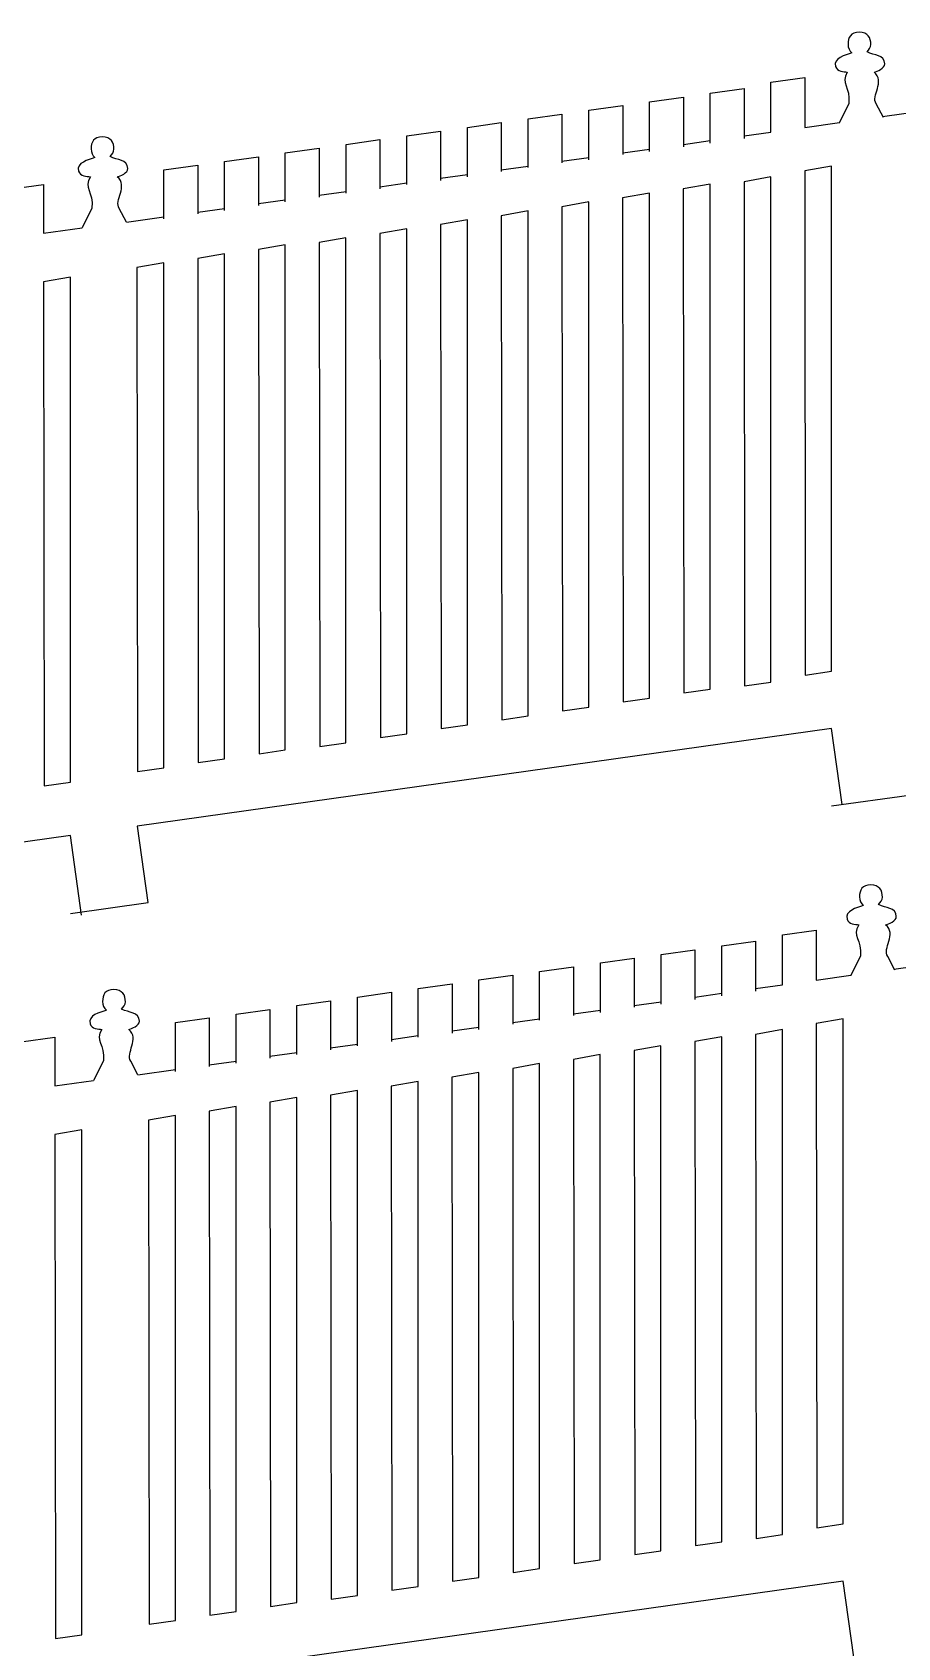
# Model space of a CAD drawing. Extents: x -294 to 276, y -108 to 146.
# Drawn here: x -79 to -47, y 81.2 to 141 of the extents above; entities that cross this region are included whole.
import ezdxf

# ---------------------------------------------------------------- set-up
doc = ezdxf.new("R2010")
doc.units = 0
doc.header["$MEASUREMENT"] = 0
doc.layers.add('OUTLINE', color=7, linetype='CONTINUOUS')

msp = doc.modelspace()

# ---------------------------------------------------------------- linework, layer by layer
at = {"layer": 'OUTLINE', "color": 1}
for points, knots in [([(-47.5287, 137.8537), (-47.5287, 137.8537), (-47.7965, 138.3579), (-47.7965, 138.3579), (-47.7965, 138.3579), (-48.0031, 138.6399), (-47.4455, 139.1917), (-47.8733, 139.5249), (-47.8733, 139.5249), (-47.7679, 139.5603), (-47.4695, 139.6677), (-47.4775, 139.8297), (-47.4775, 139.8297), (-47.4951, 140.1875), (-47.8653, 140.1357), (-48.1331, 140.2791), (-48.1331, 140.2791), (-48.0689, 140.3547), (-47.9915, 140.4469), (-47.9915, 140.5459), (-47.9915, 140.5459), (-47.9915, 140.8053), (-48.1035, 141.0023), (-48.4217, 141.0023), (-48.4217, 141.0023), (-48.7397, 141.0023), (-48.8389, 140.8185), (-48.8389, 140.5591), (-48.8389, 140.5591), (-48.8389, 140.4415), (-48.7855, 140.3077), (-48.6981, 140.2463), (-48.6981, 140.2463), (-48.9425, 140.1459), (-49.3941, 140.0609), (-49.3001, 139.7365), (-49.3001, 139.7365), (-49.2437, 139.5419), (-48.9967, 139.5517), (-48.8649, 139.5265), (-48.8649, 139.5265), (-49.1313, 139.1211), (-48.7439, 138.9713), (-48.8081, 138.3681), (-48.8081, 138.3681), (-48.8081, 138.3681), (-49.1721, 137.6351), (-49.1721, 137.6351)], [0, 0, 0, 0, 0.0769231, 0.0769231, 0.0769231, 0.0769231, 0.1538462, 0.1538462, 0.1538462, 0.1538462, 0.2307692, 0.2307692, 0.2307692, 0.2307692, 0.3076923, 0.3076923, 0.3076923, 0.3076923, 0.3846154, 0.3846154, 0.3846154, 0.3846154, 0.4615385, 0.4615385, 0.4615385, 0.4615385, 0.5384615, 0.5384615, 0.5384615, 0.5384615, 0.6153846, 0.6153846, 0.6153846, 0.6153846, 0.6923077, 0.6923077, 0.6923077, 0.6923077, 0.7692308, 0.7692308, 0.7692308, 0.7692308, 0.8461538, 0.8461538, 0.8461538, 0.8461538, 1, 1, 1, 1]), ([(-51.6943, 137.3049), (-51.6943, 137.3049), (-51.6943, 139.1523), (-51.6943, 139.1523), (-51.6943, 139.1523), (-51.6943, 139.1523), (-50.4399, 139.3283), (-50.4399, 139.3283), (-50.4399, 139.3283), (-50.4399, 139.3283), (-50.4399, 137.4815), (-50.4399, 137.4815)], [0, 0, 0, 0, 0.25, 0.25, 0.25, 0.25, 0.5, 0.5, 0.5, 0.5, 1, 1, 1, 1]), ([(-53.9393, 136.8999), (-53.9393, 136.8999), (-53.9393, 138.7469), (-53.9393, 138.7469), (-53.9393, 138.7469), (-53.9393, 138.7469), (-52.6843, 138.9229), (-52.6843, 138.9229), (-52.6843, 138.9229), (-52.6843, 138.9229), (-52.6843, 137.0735), (-52.6843, 137.0735)], [0, 0, 0, 0, 0.25, 0.25, 0.25, 0.25, 0.5, 0.5, 0.5, 0.5, 1, 1, 1, 1]), ([(-58.4343, 136.2783), (-58.4343, 136.2783), (-58.4343, 138.1163), (-58.4343, 138.1163), (-58.4343, 138.1163), (-58.4343, 138.1163), (-57.1803, 138.2921), (-57.1803, 138.2921), (-57.1803, 138.2921), (-57.1803, 138.2921), (-57.1803, 136.4849), (-57.1803, 136.4849)], [0, 0, 0, 0, 0.25, 0.25, 0.25, 0.25, 0.5, 0.5, 0.5, 0.5, 1, 1, 1, 1]), ([(-56.1867, 136.5891), (-56.1867, 136.5891), (-56.1867, 138.4315), (-56.1867, 138.4315), (-56.1867, 138.4315), (-56.1867, 138.4315), (-54.9325, 138.6075), (-54.9325, 138.6075), (-54.9325, 138.6075), (-54.9325, 138.6075), (-54.9325, 136.7625), (-54.9325, 136.7625)], [0, 0, 0, 0, 0.25, 0.25, 0.25, 0.25, 0.5, 0.5, 0.5, 0.5, 1, 1, 1, 1]), ([(-62.9291, 135.6567), (-62.9291, 135.6567), (-62.9291, 137.4857), (-62.9291, 137.4857), (-62.9291, 137.4857), (-62.9291, 137.4857), (-61.6751, 137.6615), (-61.6751, 137.6615), (-61.6751, 137.6615), (-61.6751, 137.6615), (-61.6751, 135.8551), (-61.6751, 135.8551)], [0, 0, 0, 0, 0.25, 0.25, 0.25, 0.25, 0.5, 0.5, 0.5, 0.5, 1, 1, 1, 1]), ([(-60.6817, 135.9943), (-60.6817, 135.9943), (-60.6817, 137.8009), (-60.6817, 137.8009), (-60.6817, 137.8009), (-60.6817, 137.8009), (-59.4283, 137.9767), (-59.4283, 137.9767), (-59.4283, 137.9767), (-59.4283, 137.9767), (-59.4283, 136.1699), (-59.4283, 136.1699)], [0, 0, 0, 0, 0.25, 0.25, 0.25, 0.25, 0.5, 0.5, 0.5, 0.5, 1, 1, 1, 1]), ([(-75.5513, 133.9813), (-75.5513, 133.9813), (-75.8191, 134.4855), (-75.8191, 134.4855), (-75.8191, 134.4855), (-76.0257, 134.7675), (-75.4681, 135.3193), (-75.8959, 135.6525), (-75.8959, 135.6525), (-75.7905, 135.6879), (-75.4921, 135.7953), (-75.5001, 135.9573), (-75.5001, 135.9573), (-75.5177, 136.3151), (-75.8879, 136.2633), (-76.1557, 136.4067), (-76.1557, 136.4067), (-76.0915, 136.4823), (-76.0141, 136.5745), (-76.0141, 136.6735), (-76.0141, 136.6735), (-76.0141, 136.9329), (-76.1261, 137.1299), (-76.4443, 137.1299), (-76.4443, 137.1299), (-76.7623, 137.1299), (-76.8615, 136.9461), (-76.8615, 136.6867), (-76.8615, 136.6867), (-76.8615, 136.5691), (-76.8081, 136.4353), (-76.7207, 136.3739), (-76.7207, 136.3739), (-76.9651, 136.2735), (-77.4167, 136.1885), (-77.3227, 135.8641), (-77.3227, 135.8641), (-77.2663, 135.6695), (-77.0193, 135.6793), (-76.8875, 135.6541), (-76.8875, 135.6541), (-77.1539, 135.2487), (-76.7665, 135.0989), (-76.8307, 134.4957), (-76.8307, 134.4957), (-76.8307, 134.4957), (-77.1947, 133.7627), (-77.1947, 133.7627)], [0, 0, 0, 0, 0.0769231, 0.0769231, 0.0769231, 0.0769231, 0.1538462, 0.1538462, 0.1538462, 0.1538462, 0.2307692, 0.2307692, 0.2307692, 0.2307692, 0.3076923, 0.3076923, 0.3076923, 0.3076923, 0.3846154, 0.3846154, 0.3846154, 0.3846154, 0.4615385, 0.4615385, 0.4615385, 0.4615385, 0.5384615, 0.5384615, 0.5384615, 0.5384615, 0.6153846, 0.6153846, 0.6153846, 0.6153846, 0.6923077, 0.6923077, 0.6923077, 0.6923077, 0.7692308, 0.7692308, 0.7692308, 0.7692308, 0.8461538, 0.8461538, 0.8461538, 0.8461538, 1, 1, 1, 1]), ([(-67.4241, 135.0495), (-67.4241, 135.0495), (-67.4241, 136.8549), (-67.4241, 136.8549), (-67.4241, 136.8549), (-67.4241, 136.8549), (-66.1711, 137.0307), (-66.1711, 137.0307), (-66.1711, 137.0307), (-66.1711, 137.0307), (-66.1711, 135.2083), (-66.1711, 135.2083)], [0, 0, 0, 0, 0.25, 0.25, 0.25, 0.25, 0.5, 0.5, 0.5, 0.5, 1, 1, 1, 1]), ([(-65.1767, 135.3645), (-65.1767, 135.3645), (-65.1767, 137.1703), (-65.1767, 137.1703), (-65.1767, 137.1703), (-65.1767, 137.1703), (-63.9231, 137.3461), (-63.9231, 137.3461), (-63.9231, 137.3461), (-63.9231, 137.3461), (-63.9231, 135.5193), (-63.9231, 135.5193)], [0, 0, 0, 0, 0.25, 0.25, 0.25, 0.25, 0.5, 0.5, 0.5, 0.5, 1, 1, 1, 1]), ([(-71.9191, 134.4135), (-71.9191, 134.4135), (-71.9191, 136.2243), (-71.9191, 136.2243), (-71.9191, 136.2243), (-71.9191, 136.2243), (-70.6665, 136.4001), (-70.6665, 136.4001), (-70.6665, 136.4001), (-70.6665, 136.4001), (-70.6665, 134.5951), (-70.6665, 134.5951)], [0, 0, 0, 0, 0.25, 0.25, 0.25, 0.25, 0.5, 0.5, 0.5, 0.5, 1, 1, 1, 1]), ([(-69.6717, 134.7243), (-69.6717, 134.7243), (-69.6717, 136.5395), (-69.6717, 136.5395), (-69.6717, 136.5395), (-69.6717, 136.5395), (-68.4189, 136.7153), (-68.4189, 136.7153), (-68.4189, 136.7153), (-68.4189, 136.7153), (-68.4189, 134.8975), (-68.4189, 134.8975)], [0, 0, 0, 0, 0.25, 0.25, 0.25, 0.25, 0.5, 0.5, 0.5, 0.5, 1, 1, 1, 1]), ([(-74.1665, 134.1047), (-74.1665, 134.1047), (-74.1665, 135.9089), (-74.1665, 135.9089), (-74.1665, 135.9089), (-74.1665, 135.9089), (-72.9141, 136.0847), (-72.9141, 136.0847), (-72.9141, 136.0847), (-72.9141, 136.0847), (-72.9141, 134.2803), (-72.9141, 134.2803)], [0, 0, 0, 0, 0.25, 0.25, 0.25, 0.25, 0.5, 0.5, 0.5, 0.5, 1, 1, 1, 1]), ([(-50.42, 117.219), (-50.42, 117.219), (-50.4427, 135.8703), (-50.4427, 135.8703), (-50.4427, 135.8703), (-50.4427, 135.8703), (-49.4469, 136.0472), (-49.4469, 136.0472), (-49.4469, 136.0472), (-49.4469, 136.0472), (-49.447, 117.3577), (-49.447, 117.3577), (-49.447, 117.3577), (-49.447, 117.3577), (-50.42, 117.219), (-50.42, 117.219)], [0, 0, 0, 0, 0.2, 0.2, 0.2, 0.2, 0.4, 0.4, 0.4, 0.4, 0.6, 0.6, 0.6, 0.6, 1, 1, 1, 1]), ([(-79.8769, 133.3955), (-79.8769, 133.3955), (-79.8769, 135.1983), (-79.8769, 135.1983), (-79.8769, 135.1983), (-79.8769, 135.1983), (-78.6239, 135.3741), (-78.6239, 135.3741), (-78.6239, 135.3741), (-78.6239, 135.3741), (-78.6239, 133.5669), (-78.6239, 133.5669)], [0, 0, 0, 0, 0.25, 0.25, 0.25, 0.25, 0.5, 0.5, 0.5, 0.5, 1, 1, 1, 1]), ([(-54.9146, 116.5574), (-54.9146, 116.5574), (-54.9373, 135.2087), (-54.9373, 135.2087), (-54.9373, 135.2087), (-54.9373, 135.2087), (-53.9415, 135.3856), (-53.9415, 135.3856), (-53.9415, 135.3856), (-53.9415, 135.3856), (-53.9416, 116.6961), (-53.9416, 116.6961), (-53.9416, 116.6961), (-53.9416, 116.6961), (-54.9146, 116.5574), (-54.9146, 116.5574)], [0, 0, 0, 0, 0.2, 0.2, 0.2, 0.2, 0.4, 0.4, 0.4, 0.4, 0.6, 0.6, 0.6, 0.6, 1, 1, 1, 1]), ([(-52.6674, 116.822), (-52.6674, 116.822), (-52.6901, 135.4733), (-52.6901, 135.4733), (-52.6901, 135.4733), (-52.6901, 135.4733), (-51.6943, 135.6502), (-51.6943, 135.6502), (-51.6943, 135.6502), (-51.6943, 135.6502), (-51.6944, 116.9607), (-51.6944, 116.9607), (-51.6944, 116.9607), (-51.6944, 116.9607), (-52.6674, 116.822), (-52.6674, 116.822)], [0, 0, 0, 0, 0.2, 0.2, 0.2, 0.2, 0.4, 0.4, 0.4, 0.4, 0.6, 0.6, 0.6, 0.6, 1, 1, 1, 1]), ([(-59.409, 115.8958), (-59.409, 115.8958), (-59.4317, 134.5471), (-59.4317, 134.5471), (-59.4317, 134.5471), (-59.4317, 134.5471), (-58.4359, 134.724), (-58.4359, 134.724), (-58.4359, 134.724), (-58.4359, 134.724), (-58.436, 116.0345), (-58.436, 116.0345), (-58.436, 116.0345), (-58.436, 116.0345), (-59.409, 115.8958), (-59.409, 115.8958)], [0, 0, 0, 0, 0.2, 0.2, 0.2, 0.2, 0.4, 0.4, 0.4, 0.4, 0.6, 0.6, 0.6, 0.6, 1, 1, 1, 1]), ([(-57.1618, 116.2266), (-57.1618, 116.2266), (-57.1845, 134.8779), (-57.1845, 134.8779), (-57.1845, 134.8779), (-57.1845, 134.8779), (-56.1887, 135.0548), (-56.1887, 135.0548), (-56.1887, 135.0548), (-56.1887, 135.0548), (-56.1888, 116.3653), (-56.1888, 116.3653), (-56.1888, 116.3653), (-56.1888, 116.3653), (-57.1618, 116.2266), (-57.1618, 116.2266)], [0, 0, 0, 0, 0.2, 0.2, 0.2, 0.2, 0.4, 0.4, 0.4, 0.4, 0.6, 0.6, 0.6, 0.6, 1, 1, 1, 1]), ([(-63.9036, 115.2342), (-63.9036, 115.2342), (-63.9263, 133.8855), (-63.9263, 133.8855), (-63.9263, 133.8855), (-63.9263, 133.8855), (-62.9305, 134.0624), (-62.9305, 134.0624), (-62.9305, 134.0624), (-62.9305, 134.0624), (-62.9306, 115.3729), (-62.9306, 115.3729), (-62.9306, 115.3729), (-62.9306, 115.3729), (-63.9036, 115.2342), (-63.9036, 115.2342)], [0, 0, 0, 0, 0.2, 0.2, 0.2, 0.2, 0.4, 0.4, 0.4, 0.4, 0.6, 0.6, 0.6, 0.6, 1, 1, 1, 1]), ([(-61.6562, 115.565), (-61.6562, 115.565), (-61.6789, 134.2163), (-61.6789, 134.2163), (-61.6789, 134.2163), (-61.6789, 134.2163), (-60.6831, 134.3932), (-60.6831, 134.3932), (-60.6831, 134.3932), (-60.6831, 134.3932), (-60.6832, 115.7037), (-60.6832, 115.7037), (-60.6832, 115.7037), (-60.6832, 115.7037), (-61.6562, 115.565), (-61.6562, 115.565)], [0, 0, 0, 0, 0.2, 0.2, 0.2, 0.2, 0.4, 0.4, 0.4, 0.4, 0.6, 0.6, 0.6, 0.6, 1, 1, 1, 1]), ([(-68.398, 114.5726), (-68.398, 114.5726), (-68.4207, 133.2239), (-68.4207, 133.2239), (-68.4207, 133.2239), (-68.4207, 133.2239), (-67.4249, 133.4008), (-67.4249, 133.4008), (-67.4249, 133.4008), (-67.4249, 133.4008), (-67.425, 114.7113), (-67.425, 114.7113), (-67.425, 114.7113), (-67.425, 114.7113), (-68.398, 114.5726), (-68.398, 114.5726)], [0, 0, 0, 0, 0.2, 0.2, 0.2, 0.2, 0.4, 0.4, 0.4, 0.4, 0.6, 0.6, 0.6, 0.6, 1, 1, 1, 1]), ([(-66.1508, 114.9034), (-66.1508, 114.9034), (-66.1735, 133.5547), (-66.1735, 133.5547), (-66.1735, 133.5547), (-66.1735, 133.5547), (-65.1777, 133.7316), (-65.1777, 133.7316), (-65.1777, 133.7316), (-65.1777, 133.7316), (-65.1778, 115.0421), (-65.1778, 115.0421), (-65.1778, 115.0421), (-65.1778, 115.0421), (-66.1508, 114.9034), (-66.1508, 114.9034)], [0, 0, 0, 0, 0.2, 0.2, 0.2, 0.2, 0.4, 0.4, 0.4, 0.4, 0.6, 0.6, 0.6, 0.6, 1, 1, 1, 1]), ([(-72.8924, 113.9774), (-72.8924, 113.9774), (-72.9151, 132.6287), (-72.9151, 132.6287), (-72.9151, 132.6287), (-72.9151, 132.6287), (-71.9193, 132.8056), (-71.9193, 132.8056), (-71.9193, 132.8056), (-71.9193, 132.8056), (-71.9194, 114.1161), (-71.9194, 114.1161), (-71.9194, 114.1161), (-71.9194, 114.1161), (-72.8924, 113.9774), (-72.8924, 113.9774)], [0, 0, 0, 0, 0.2, 0.2, 0.2, 0.2, 0.4, 0.4, 0.4, 0.4, 0.6, 0.6, 0.6, 0.6, 1, 1, 1, 1]), ([(-70.6452, 114.308), (-70.6452, 114.308), (-70.6679, 132.9593), (-70.6679, 132.9593), (-70.6679, 132.9593), (-70.6679, 132.9593), (-69.6721, 133.1362), (-69.6721, 133.1362), (-69.6721, 133.1362), (-69.6721, 133.1362), (-69.6722, 114.4467), (-69.6722, 114.4467), (-69.6722, 114.4467), (-69.6722, 114.4467), (-70.6452, 114.308), (-70.6452, 114.308)], [0, 0, 0, 0, 0.2, 0.2, 0.2, 0.2, 0.4, 0.4, 0.4, 0.4, 0.6, 0.6, 0.6, 0.6, 1, 1, 1, 1]), ([(-75.1396, 113.6468), (-75.1396, 113.6468), (-75.1623, 132.2981), (-75.1623, 132.2981), (-75.1623, 132.2981), (-75.1623, 132.2981), (-74.1665, 132.475), (-74.1665, 132.475), (-74.1665, 132.475), (-74.1665, 132.475), (-74.1666, 113.7855), (-74.1666, 113.7855), (-74.1666, 113.7855), (-74.1666, 113.7855), (-75.1396, 113.6468), (-75.1396, 113.6468)], [0, 0, 0, 0, 0.2, 0.2, 0.2, 0.2, 0.4, 0.4, 0.4, 0.4, 0.6, 0.6, 0.6, 0.6, 1, 1, 1, 1]), ([(-78.6026, 113.1148), (-78.6026, 113.1148), (-78.6253, 131.7661), (-78.6253, 131.7661), (-78.6253, 131.7661), (-78.6253, 131.7661), (-77.6295, 131.943), (-77.6295, 131.943), (-77.6295, 131.943), (-77.6295, 131.943), (-77.6296, 113.2535), (-77.6296, 113.2535), (-77.6296, 113.2535), (-77.6296, 113.2535), (-78.6026, 113.1148), (-78.6026, 113.1148)], [0, 0, 0, 0, 0.2, 0.2, 0.2, 0.2, 0.4, 0.4, 0.4, 0.4, 0.6, 0.6, 0.6, 0.6, 1, 1, 1, 1]), ([(-49.0505, 112.429), (-49.0505, 112.429), (-49.4469, 115.2379), (-49.4469, 115.2379), (-49.4469, 115.2379), (-49.4469, 115.2379), (-75.1531, 111.6251), (-75.1531, 111.6251), (-75.1531, 111.6251), (-75.1531, 111.6251), (-74.7547, 108.802), (-74.7547, 108.802)], [0, 0, 0, 0, 0.25, 0.25, 0.25, 0.25, 0.5, 0.5, 0.5, 0.5, 1, 1, 1, 1]), ([(-77.2157, 108.3333), (-77.2157, 108.3333), (-77.6295, 111.2771), (-77.6295, 111.2771), (-77.6295, 111.2771), (-77.6295, 111.2771), (-103.3355, 107.6643), (-103.3355, 107.6643), (-103.3355, 107.6643), (-103.3355, 107.6643), (-102.9349, 104.8257), (-102.9349, 104.8257)], [0, 0, 0, 0, 0.25, 0.25, 0.25, 0.25, 0.5, 0.5, 0.5, 0.5, 1, 1, 1, 1]), ([(-47.1031, 106.3014), (-47.1031, 106.3014), (-47.3709, 106.8056), (-47.3709, 106.8056), (-47.3709, 106.8056), (-47.5775, 107.0876), (-47.0199, 107.6394), (-47.4477, 107.9726), (-47.4477, 107.9726), (-47.3423, 108.008), (-47.0439, 108.1154), (-47.0519, 108.2774), (-47.0519, 108.2774), (-47.0695, 108.6352), (-47.4397, 108.5834), (-47.7075, 108.7268), (-47.7075, 108.7268), (-47.6433, 108.8024), (-47.5659, 108.8946), (-47.5659, 108.9936), (-47.5659, 108.9936), (-47.5659, 109.253), (-47.6779, 109.45), (-47.9961, 109.45), (-47.9961, 109.45), (-48.3141, 109.45), (-48.4133, 109.2662), (-48.4133, 109.0068), (-48.4133, 109.0068), (-48.4133, 108.8892), (-48.3599, 108.7554), (-48.2725, 108.694), (-48.2725, 108.694), (-48.5169, 108.5936), (-48.9685, 108.5086), (-48.8745, 108.1842), (-48.8745, 108.1842), (-48.8181, 107.9896), (-48.5711, 107.9994), (-48.4393, 107.9742), (-48.4393, 107.9742), (-48.7057, 107.5688), (-48.3183, 107.419), (-48.3825, 106.8158), (-48.3825, 106.8158), (-48.3825, 106.8158), (-48.7465, 106.0828), (-48.7465, 106.0828)], [0, 0, 0, 0, 0.0769231, 0.0769231, 0.0769231, 0.0769231, 0.1538462, 0.1538462, 0.1538462, 0.1538462, 0.2307692, 0.2307692, 0.2307692, 0.2307692, 0.3076923, 0.3076923, 0.3076923, 0.3076923, 0.3846154, 0.3846154, 0.3846154, 0.3846154, 0.4615385, 0.4615385, 0.4615385, 0.4615385, 0.5384615, 0.5384615, 0.5384615, 0.5384615, 0.6153846, 0.6153846, 0.6153846, 0.6153846, 0.6923077, 0.6923077, 0.6923077, 0.6923077, 0.7692308, 0.7692308, 0.7692308, 0.7692308, 0.8461538, 0.8461538, 0.8461538, 0.8461538, 1, 1, 1, 1]), ([(-51.2687, 105.7526), (-51.2687, 105.7526), (-51.2687, 107.6), (-51.2687, 107.6), (-51.2687, 107.6), (-51.2687, 107.6), (-50.0143, 107.776), (-50.0143, 107.776), (-50.0143, 107.776), (-50.0143, 107.776), (-50.0143, 105.9292), (-50.0143, 105.9292)], [0, 0, 0, 0, 0.25, 0.25, 0.25, 0.25, 0.5, 0.5, 0.5, 0.5, 1, 1, 1, 1]), ([(-55.7611, 105.0368), (-55.7611, 105.0368), (-55.7611, 106.8792), (-55.7611, 106.8792), (-55.7611, 106.8792), (-55.7611, 106.8792), (-54.5069, 107.0552), (-54.5069, 107.0552), (-54.5069, 107.0552), (-54.5069, 107.0552), (-54.5069, 105.2102), (-54.5069, 105.2102)], [0, 0, 0, 0, 0.25, 0.25, 0.25, 0.25, 0.5, 0.5, 0.5, 0.5, 1, 1, 1, 1]), ([(-53.5137, 105.3476), (-53.5137, 105.3476), (-53.5137, 107.1946), (-53.5137, 107.1946), (-53.5137, 107.1946), (-53.5137, 107.1946), (-52.2587, 107.3706), (-52.2587, 107.3706), (-52.2587, 107.3706), (-52.2587, 107.3706), (-52.2587, 105.5212), (-52.2587, 105.5212)], [0, 0, 0, 0, 0.25, 0.25, 0.25, 0.25, 0.5, 0.5, 0.5, 0.5, 1, 1, 1, 1]), ([(-60.2561, 104.442), (-60.2561, 104.442), (-60.2561, 106.2486), (-60.2561, 106.2486), (-60.2561, 106.2486), (-60.2561, 106.2486), (-59.0027, 106.4244), (-59.0027, 106.4244), (-59.0027, 106.4244), (-59.0027, 106.4244), (-59.0027, 104.6176), (-59.0027, 104.6176)], [0, 0, 0, 0, 0.25, 0.25, 0.25, 0.25, 0.5, 0.5, 0.5, 0.5, 1, 1, 1, 1]), ([(-58.0087, 104.726), (-58.0087, 104.726), (-58.0087, 106.564), (-58.0087, 106.564), (-58.0087, 106.564), (-58.0087, 106.564), (-56.7547, 106.7398), (-56.7547, 106.7398), (-56.7547, 106.7398), (-56.7547, 106.7398), (-56.7547, 104.9326), (-56.7547, 104.9326)], [0, 0, 0, 0, 0.25, 0.25, 0.25, 0.25, 0.5, 0.5, 0.5, 0.5, 1, 1, 1, 1]), ([(-62.5035, 104.1044), (-62.5035, 104.1044), (-62.5035, 105.9334), (-62.5035, 105.9334), (-62.5035, 105.9334), (-62.5035, 105.9334), (-61.2495, 106.1092), (-61.2495, 106.1092), (-61.2495, 106.1092), (-61.2495, 106.1092), (-61.2495, 104.3028), (-61.2495, 104.3028)], [0, 0, 0, 0, 0.25, 0.25, 0.25, 0.25, 0.5, 0.5, 0.5, 0.5, 1, 1, 1, 1]), ([(-75.1257, 102.429), (-75.1257, 102.429), (-75.3935, 102.9332), (-75.3935, 102.9332), (-75.3935, 102.9332), (-75.6001, 103.2152), (-75.0425, 103.767), (-75.4703, 104.1002), (-75.4703, 104.1002), (-75.3649, 104.1356), (-75.0665, 104.243), (-75.0745, 104.405), (-75.0745, 104.405), (-75.0921, 104.7628), (-75.4623, 104.711), (-75.7301, 104.8544), (-75.7301, 104.8544), (-75.6659, 104.93), (-75.5885, 105.0222), (-75.5885, 105.1212), (-75.5885, 105.1212), (-75.5885, 105.3806), (-75.7005, 105.5776), (-76.0187, 105.5776), (-76.0187, 105.5776), (-76.3367, 105.5776), (-76.4359, 105.3938), (-76.4359, 105.1344), (-76.4359, 105.1344), (-76.4359, 105.0168), (-76.3825, 104.883), (-76.2951, 104.8216), (-76.2951, 104.8216), (-76.5395, 104.7212), (-76.9911, 104.6362), (-76.8971, 104.3118), (-76.8971, 104.3118), (-76.8407, 104.1172), (-76.5937, 104.127), (-76.4619, 104.1018), (-76.4619, 104.1018), (-76.7283, 103.6964), (-76.3409, 103.5466), (-76.4051, 102.9434), (-76.4051, 102.9434), (-76.4051, 102.9434), (-76.7691, 102.2104), (-76.7691, 102.2104)], [0, 0, 0, 0, 0.0769231, 0.0769231, 0.0769231, 0.0769231, 0.1538462, 0.1538462, 0.1538462, 0.1538462, 0.2307692, 0.2307692, 0.2307692, 0.2307692, 0.3076923, 0.3076923, 0.3076923, 0.3076923, 0.3846154, 0.3846154, 0.3846154, 0.3846154, 0.4615385, 0.4615385, 0.4615385, 0.4615385, 0.5384615, 0.5384615, 0.5384615, 0.5384615, 0.6153846, 0.6153846, 0.6153846, 0.6153846, 0.6923077, 0.6923077, 0.6923077, 0.6923077, 0.7692308, 0.7692308, 0.7692308, 0.7692308, 0.8461538, 0.8461538, 0.8461538, 0.8461538, 1, 1, 1, 1]), ([(-66.9985, 103.4972), (-66.9985, 103.4972), (-66.9985, 105.3026), (-66.9985, 105.3026), (-66.9985, 105.3026), (-66.9985, 105.3026), (-65.7455, 105.4784), (-65.7455, 105.4784), (-65.7455, 105.4784), (-65.7455, 105.4784), (-65.7455, 103.656), (-65.7455, 103.656)], [0, 0, 0, 0, 0.25, 0.25, 0.25, 0.25, 0.5, 0.5, 0.5, 0.5, 1, 1, 1, 1]), ([(-64.7511, 103.8122), (-64.7511, 103.8122), (-64.7511, 105.618), (-64.7511, 105.618), (-64.7511, 105.618), (-64.7511, 105.618), (-63.4975, 105.7938), (-63.4975, 105.7938), (-63.4975, 105.7938), (-63.4975, 105.7938), (-63.4975, 103.967), (-63.4975, 103.967)], [0, 0, 0, 0, 0.25, 0.25, 0.25, 0.25, 0.5, 0.5, 0.5, 0.5, 1, 1, 1, 1]), ([(-71.4935, 102.8612), (-71.4935, 102.8612), (-71.4935, 104.672), (-71.4935, 104.672), (-71.4935, 104.672), (-71.4935, 104.672), (-70.2409, 104.8478), (-70.2409, 104.8478), (-70.2409, 104.8478), (-70.2409, 104.8478), (-70.2409, 103.0428), (-70.2409, 103.0428)], [0, 0, 0, 0, 0.25, 0.25, 0.25, 0.25, 0.5, 0.5, 0.5, 0.5, 1, 1, 1, 1]), ([(-69.2461, 103.172), (-69.2461, 103.172), (-69.2461, 104.9872), (-69.2461, 104.9872), (-69.2461, 104.9872), (-69.2461, 104.9872), (-67.9933, 105.163), (-67.9933, 105.163), (-67.9933, 105.163), (-67.9933, 105.163), (-67.9933, 103.3452), (-67.9933, 103.3452)], [0, 0, 0, 0, 0.25, 0.25, 0.25, 0.25, 0.5, 0.5, 0.5, 0.5, 1, 1, 1, 1]), ([(-73.7409, 102.5524), (-73.7409, 102.5524), (-73.7409, 104.3566), (-73.7409, 104.3566), (-73.7409, 104.3566), (-73.7409, 104.3566), (-72.4885, 104.5324), (-72.4885, 104.5324), (-72.4885, 104.5324), (-72.4885, 104.5324), (-72.4885, 102.728), (-72.4885, 102.728)], [0, 0, 0, 0, 0.25, 0.25, 0.25, 0.25, 0.5, 0.5, 0.5, 0.5, 1, 1, 1, 1]), ([(-52.2418, 85.2697), (-52.2418, 85.2697), (-52.2645, 103.921), (-52.2645, 103.921), (-52.2645, 103.921), (-52.2645, 103.921), (-51.2687, 104.0979), (-51.2687, 104.0979), (-51.2687, 104.0979), (-51.2687, 104.0979), (-51.2688, 85.4084), (-51.2688, 85.4084), (-51.2688, 85.4084), (-51.2688, 85.4084), (-52.2418, 85.2697), (-52.2418, 85.2697)], [0, 0, 0, 0, 0.2, 0.2, 0.2, 0.2, 0.4, 0.4, 0.4, 0.4, 0.6, 0.6, 0.6, 0.6, 1, 1, 1, 1]), ([(-49.9944, 85.6667), (-49.9944, 85.6667), (-50.0171, 104.318), (-50.0171, 104.318), (-50.0171, 104.318), (-50.0171, 104.318), (-49.0213, 104.4949), (-49.0213, 104.4949), (-49.0213, 104.4949), (-49.0213, 104.4949), (-49.0214, 85.8054), (-49.0214, 85.8054), (-49.0214, 85.8054), (-49.0214, 85.8054), (-49.9944, 85.6667), (-49.9944, 85.6667)], [0, 0, 0, 0, 0.2, 0.2, 0.2, 0.2, 0.4, 0.4, 0.4, 0.4, 0.6, 0.6, 0.6, 0.6, 1, 1, 1, 1]), ([(-79.4513, 101.8432), (-79.4513, 101.8432), (-79.4513, 103.646), (-79.4513, 103.646), (-79.4513, 103.646), (-79.4513, 103.646), (-78.1983, 103.8218), (-78.1983, 103.8218), (-78.1983, 103.8218), (-78.1983, 103.8218), (-78.1983, 102.0146), (-78.1983, 102.0146)], [0, 0, 0, 0, 0.25, 0.25, 0.25, 0.25, 0.5, 0.5, 0.5, 0.5, 1, 1, 1, 1]), ([(-56.7362, 84.6743), (-56.7362, 84.6743), (-56.7589, 103.3256), (-56.7589, 103.3256), (-56.7589, 103.3256), (-56.7589, 103.3256), (-55.7631, 103.5025), (-55.7631, 103.5025), (-55.7631, 103.5025), (-55.7631, 103.5025), (-55.7632, 84.813), (-55.7632, 84.813), (-55.7632, 84.813), (-55.7632, 84.813), (-56.7362, 84.6743), (-56.7362, 84.6743)], [0, 0, 0, 0, 0.2, 0.2, 0.2, 0.2, 0.4, 0.4, 0.4, 0.4, 0.6, 0.6, 0.6, 0.6, 1, 1, 1, 1]), ([(-54.489, 85.0051), (-54.489, 85.0051), (-54.5117, 103.6564), (-54.5117, 103.6564), (-54.5117, 103.6564), (-54.5117, 103.6564), (-53.5159, 103.8333), (-53.5159, 103.8333), (-53.5159, 103.8333), (-53.5159, 103.8333), (-53.516, 85.1438), (-53.516, 85.1438), (-53.516, 85.1438), (-53.516, 85.1438), (-54.489, 85.0051), (-54.489, 85.0051)], [0, 0, 0, 0, 0.2, 0.2, 0.2, 0.2, 0.4, 0.4, 0.4, 0.4, 0.6, 0.6, 0.6, 0.6, 1, 1, 1, 1]), ([(-61.2306, 84.0127), (-61.2306, 84.0127), (-61.2533, 102.664), (-61.2533, 102.664), (-61.2533, 102.664), (-61.2533, 102.664), (-60.2575, 102.8409), (-60.2575, 102.8409), (-60.2575, 102.8409), (-60.2575, 102.8409), (-60.2576, 84.1514), (-60.2576, 84.1514), (-60.2576, 84.1514), (-60.2576, 84.1514), (-61.2306, 84.0127), (-61.2306, 84.0127)], [0, 0, 0, 0, 0.2, 0.2, 0.2, 0.2, 0.4, 0.4, 0.4, 0.4, 0.6, 0.6, 0.6, 0.6, 1, 1, 1, 1]), ([(-58.9834, 84.3435), (-58.9834, 84.3435), (-59.0061, 102.9948), (-59.0061, 102.9948), (-59.0061, 102.9948), (-59.0061, 102.9948), (-58.0103, 103.1717), (-58.0103, 103.1717), (-58.0103, 103.1717), (-58.0103, 103.1717), (-58.0104, 84.4822), (-58.0104, 84.4822), (-58.0104, 84.4822), (-58.0104, 84.4822), (-58.9834, 84.3435), (-58.9834, 84.3435)], [0, 0, 0, 0, 0.2, 0.2, 0.2, 0.2, 0.4, 0.4, 0.4, 0.4, 0.6, 0.6, 0.6, 0.6, 1, 1, 1, 1]), ([(-63.478, 83.6819), (-63.478, 83.6819), (-63.5007, 102.3332), (-63.5007, 102.3332), (-63.5007, 102.3332), (-63.5007, 102.3332), (-62.5049, 102.5101), (-62.5049, 102.5101), (-62.5049, 102.5101), (-62.5049, 102.5101), (-62.505, 83.8206), (-62.505, 83.8206), (-62.505, 83.8206), (-62.505, 83.8206), (-63.478, 83.6819), (-63.478, 83.6819)], [0, 0, 0, 0, 0.2, 0.2, 0.2, 0.2, 0.4, 0.4, 0.4, 0.4, 0.6, 0.6, 0.6, 0.6, 1, 1, 1, 1]), ([(-67.9724, 83.0203), (-67.9724, 83.0203), (-67.9951, 101.6716), (-67.9951, 101.6716), (-67.9951, 101.6716), (-67.9951, 101.6716), (-66.9993, 101.8485), (-66.9993, 101.8485), (-66.9993, 101.8485), (-66.9993, 101.8485), (-66.9994, 83.159), (-66.9994, 83.159), (-66.9994, 83.159), (-66.9994, 83.159), (-67.9724, 83.0203), (-67.9724, 83.0203)], [0, 0, 0, 0, 0.2, 0.2, 0.2, 0.2, 0.4, 0.4, 0.4, 0.4, 0.6, 0.6, 0.6, 0.6, 1, 1, 1, 1]), ([(-65.7252, 83.3511), (-65.7252, 83.3511), (-65.7479, 102.0024), (-65.7479, 102.0024), (-65.7479, 102.0024), (-65.7479, 102.0024), (-64.7521, 102.1793), (-64.7521, 102.1793), (-64.7521, 102.1793), (-64.7521, 102.1793), (-64.7522, 83.4898), (-64.7522, 83.4898), (-64.7522, 83.4898), (-64.7522, 83.4898), (-65.7252, 83.3511), (-65.7252, 83.3511)], [0, 0, 0, 0, 0.2, 0.2, 0.2, 0.2, 0.4, 0.4, 0.4, 0.4, 0.6, 0.6, 0.6, 0.6, 1, 1, 1, 1]), ([(-72.4668, 82.4251), (-72.4668, 82.4251), (-72.4895, 101.0764), (-72.4895, 101.0764), (-72.4895, 101.0764), (-72.4895, 101.0764), (-71.4937, 101.2533), (-71.4937, 101.2533), (-71.4937, 101.2533), (-71.4937, 101.2533), (-71.4938, 82.5638), (-71.4938, 82.5638), (-71.4938, 82.5638), (-71.4938, 82.5638), (-72.4668, 82.4251), (-72.4668, 82.4251)], [0, 0, 0, 0, 0.2, 0.2, 0.2, 0.2, 0.4, 0.4, 0.4, 0.4, 0.6, 0.6, 0.6, 0.6, 1, 1, 1, 1]), ([(-70.2196, 82.7557), (-70.2196, 82.7557), (-70.2423, 101.407), (-70.2423, 101.407), (-70.2423, 101.407), (-70.2423, 101.407), (-69.2465, 101.5839), (-69.2465, 101.5839), (-69.2465, 101.5839), (-69.2465, 101.5839), (-69.2466, 82.8944), (-69.2466, 82.8944), (-69.2466, 82.8944), (-69.2466, 82.8944), (-70.2196, 82.7557), (-70.2196, 82.7557)], [0, 0, 0, 0, 0.2, 0.2, 0.2, 0.2, 0.4, 0.4, 0.4, 0.4, 0.6, 0.6, 0.6, 0.6, 1, 1, 1, 1]), ([(-74.714, 82.0945), (-74.714, 82.0945), (-74.7367, 100.7458), (-74.7367, 100.7458), (-74.7367, 100.7458), (-74.7367, 100.7458), (-73.7409, 100.9227), (-73.7409, 100.9227), (-73.7409, 100.9227), (-73.7409, 100.9227), (-73.741, 82.2332), (-73.741, 82.2332), (-73.741, 82.2332), (-73.741, 82.2332), (-74.714, 82.0945), (-74.714, 82.0945)], [0, 0, 0, 0, 0.2, 0.2, 0.2, 0.2, 0.4, 0.4, 0.4, 0.4, 0.6, 0.6, 0.6, 0.6, 1, 1, 1, 1]), ([(-78.177, 81.5625), (-78.177, 81.5625), (-78.1997, 100.2138), (-78.1997, 100.2138), (-78.1997, 100.2138), (-78.1997, 100.2138), (-77.2039, 100.3907), (-77.2039, 100.3907), (-77.2039, 100.3907), (-77.2039, 100.3907), (-77.204, 81.7012), (-77.204, 81.7012), (-77.204, 81.7012), (-77.204, 81.7012), (-78.177, 81.5625), (-78.177, 81.5625)], [0, 0, 0, 0, 0.2, 0.2, 0.2, 0.2, 0.4, 0.4, 0.4, 0.4, 0.6, 0.6, 0.6, 0.6, 1, 1, 1, 1]), ([(-48.6249, 80.8767), (-48.6249, 80.8767), (-49.0213, 83.6856), (-49.0213, 83.6856), (-49.0213, 83.6856), (-49.0213, 83.6856), (-74.7275, 80.0728), (-74.7275, 80.0728), (-74.7275, 80.0728), (-74.7275, 80.0728), (-74.3291, 77.2497), (-74.3291, 77.2497)], [0, 0, 0, 0, 0.25, 0.25, 0.25, 0.25, 0.5, 0.5, 0.5, 0.5, 1, 1, 1, 1])]:
    msp.add_open_spline(points, degree=3, knots=knots, dxfattribs=at)
for points in [[(-47.5643, 137.8907), (-47.5643, 137.8907), (-45.9839, 138.1131), (-45.9839, 138.1131)], [(-50.4399, 137.4815), (-50.4399, 137.4815), (-49.1595, 137.6601), (-49.1595, 137.6601)], [(-54.9325, 136.8551), (-54.9325, 136.8551), (-53.9393, 136.9935), (-53.9393, 136.9935)], [(-52.6843, 137.1685), (-52.6843, 137.1685), (-51.6941, 137.3065), (-51.6941, 137.3065)], [(-59.4283, 136.2283), (-59.4283, 136.2283), (-58.4343, 136.3667), (-58.4343, 136.3667)], [(-57.1803, 136.5417), (-57.1803, 136.5417), (-56.1867, 136.6801), (-56.1867, 136.6801)], [(-63.9231, 135.6017), (-63.9231, 135.6017), (-62.9291, 135.7401), (-62.9291, 135.7401)], [(-61.6751, 135.9151), (-61.6751, 135.9151), (-60.6817, 136.0535), (-60.6817, 136.0535)], [(-68.4189, 134.9753), (-68.4189, 134.9753), (-67.4241, 135.1139), (-67.4241, 135.1139)], [(-66.1711, 135.2885), (-66.1711, 135.2885), (-65.1767, 135.4269), (-65.1767, 135.4269)], [(-70.6665, 134.6621), (-70.6665, 134.6621), (-69.6717, 134.8007), (-69.6717, 134.8007)], [(-75.5513, 133.9813), (-75.5513, 133.9813), (-74.1665, 134.1743), (-74.1665, 134.1743)], [(-72.9141, 134.3489), (-72.9141, 134.3489), (-71.9191, 134.4875), (-71.9191, 134.4875)], [(-78.6239, 133.5669), (-78.6239, 133.5669), (-77.1947, 133.7627), (-77.1947, 133.7627)], [(-49.4469, 112.3729), (-49.4469, 112.3729), (-46.5764, 112.7779), (-46.5764, 112.7779)], [(-77.6295, 108.3962), (-77.6295, 108.3962), (-74.7546, 108.8018), (-74.7546, 108.8018)], [(-47.1387, 106.3384), (-47.1387, 106.3384), (-45.5583, 106.5608), (-45.5583, 106.5608)], [(-50.0143, 105.9292), (-50.0143, 105.9292), (-48.7339, 106.1078), (-48.7339, 106.1078)], [(-54.5069, 105.3028), (-54.5069, 105.3028), (-53.5137, 105.4412), (-53.5137, 105.4412)], [(-52.2587, 105.6162), (-52.2587, 105.6162), (-51.2685, 105.7542), (-51.2685, 105.7542)], [(-59.0027, 104.676), (-59.0027, 104.676), (-58.0087, 104.8144), (-58.0087, 104.8144)], [(-56.7547, 104.9894), (-56.7547, 104.9894), (-55.7611, 105.1278), (-55.7611, 105.1278)], [(-63.4975, 104.0494), (-63.4975, 104.0494), (-62.5035, 104.1878), (-62.5035, 104.1878)], [(-61.2495, 104.3628), (-61.2495, 104.3628), (-60.2561, 104.5012), (-60.2561, 104.5012)], [(-67.9933, 103.423), (-67.9933, 103.423), (-66.9985, 103.5616), (-66.9985, 103.5616)], [(-65.7455, 103.7362), (-65.7455, 103.7362), (-64.7511, 103.8746), (-64.7511, 103.8746)], [(-72.4885, 102.7966), (-72.4885, 102.7966), (-71.4935, 102.9352), (-71.4935, 102.9352)], [(-70.2409, 103.1098), (-70.2409, 103.1098), (-69.2461, 103.2484), (-69.2461, 103.2484)], [(-75.1257, 102.429), (-75.1257, 102.429), (-73.7409, 102.622), (-73.7409, 102.622)], [(-78.1983, 102.0146), (-78.1983, 102.0146), (-76.7691, 102.2104), (-76.7691, 102.2104)]]:
    msp.add_open_spline(points, degree=3, dxfattribs=at)

doc.saveas('drawing.dxf')
